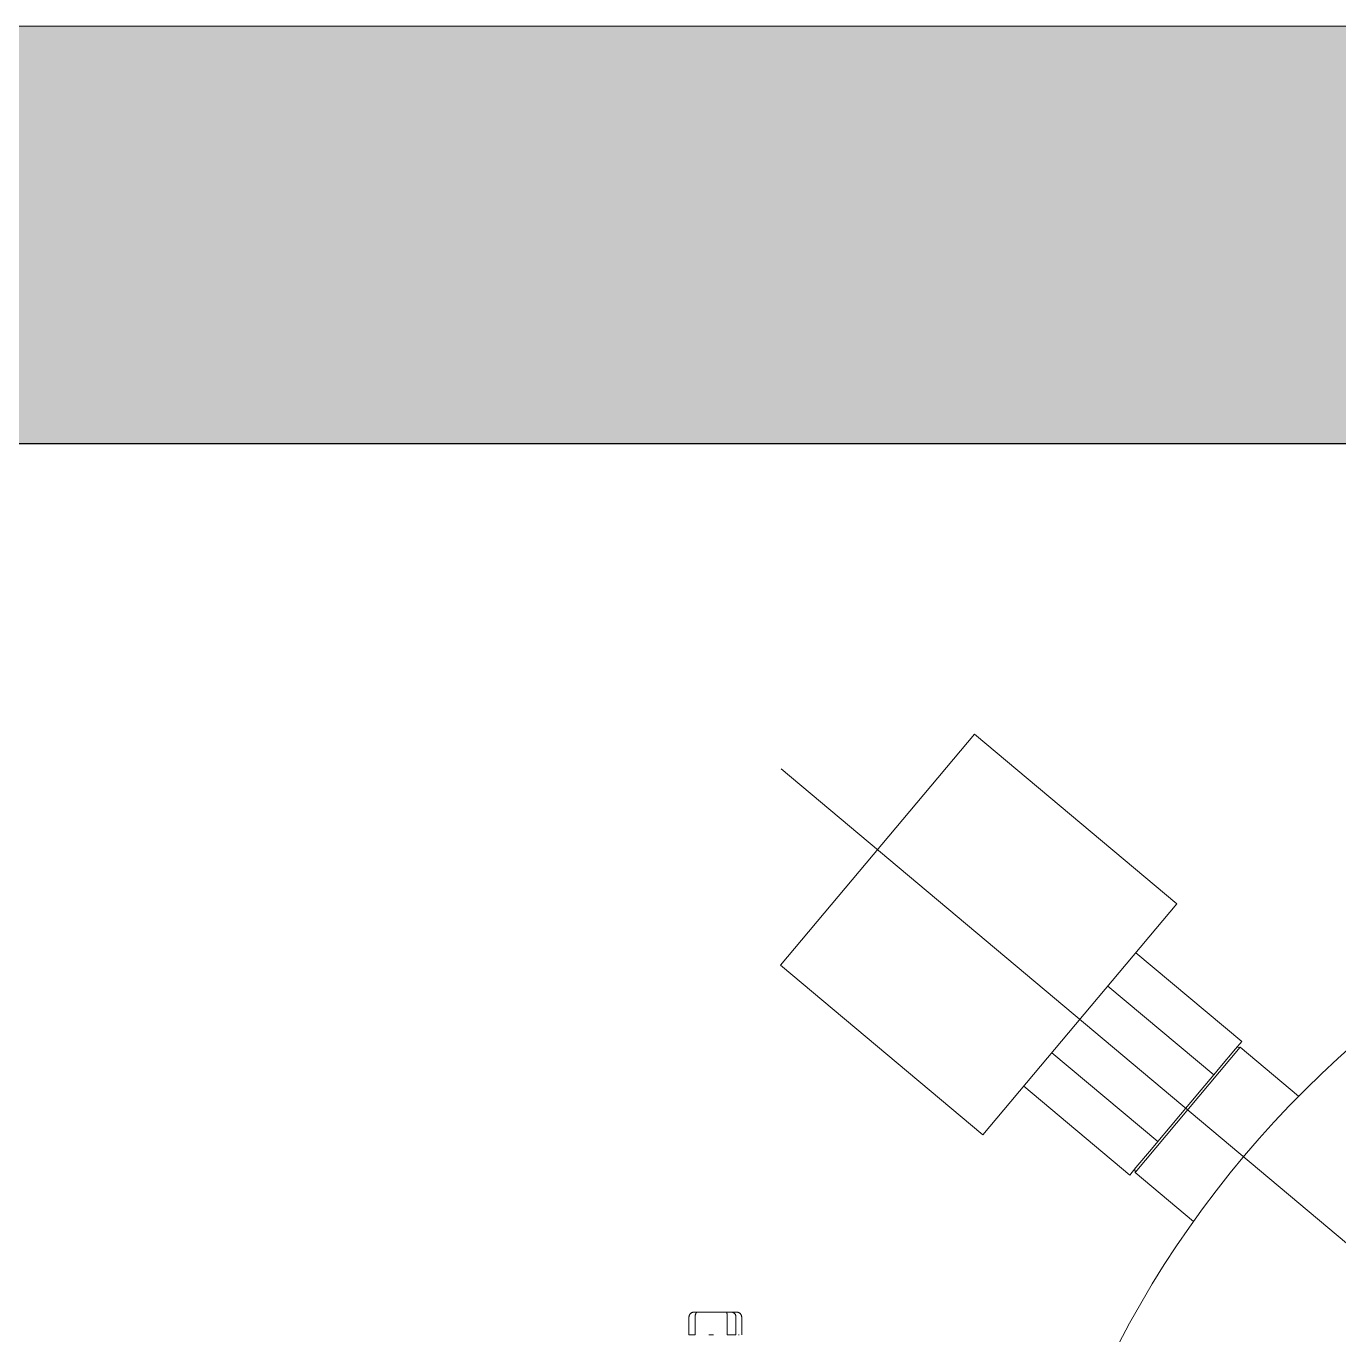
# Model space of a CAD drawing. Extents: x -965262 to 1142518, y -357520 to 71675.
# Drawn here: x -853222 to -852700, y -90699 to -90179 of the extents above; entities that cross this region are included whole.
import ezdxf

# ---------------------------------------------------------------- set-up
doc = ezdxf.new("R2010")
doc.units = 0
doc.header["$LTSCALE"] = 10
doc.layers.get('0').update_dxf_attribs({"linetype": 'CONTINUOUS', "lineweight": 30})
doc.layers.add('Оборудование', color=7, linetype='CONTINUOUS', lineweight=30)

msp = doc.modelspace()

# ---------------------------------------------------------------- hatches: boundary and pattern name
at = {"lineweight": 30, "true_color": 0xed450c}
h = msp.add_hatch(color=20, dxfattribs=at)
h.dxf.hatch_style = 1
h.paths.add_polyline_path([(-853716.15, -101638.88), (-854066.15, -101638.88), (-854066.15, -101738.88), (-853816.15, -101738.88), (-853816.15, -102238.88), (-853816.15, -102338.88), (-853716.15, -102338.88)], flags=17)
h.paths.add_polyline_path([(-853816.15, -102238.88), (-854066.15, -102238.88), (-854066.15, -102338.88), (-853816.15, -102338.88)], flags=16)
h.paths.add_polyline_path([(-854066.15, -90178.88), (-857076.15, -90178.88), (-857076.15, -92788.88), (-856976.15, -92788.88), (-856976.15, -90278.88), (-854066.15, -90278.88)])
h.paths.add_polyline_path([(-853716.15, -95638.88), (-854066.15, -95638.88), (-854066.15, -95738.88), (-853816.15, -95738.88), (-853816.15, -96238.88), (-854066.15, -96238.88), (-854066.15, -96338.88), (-853716.15, -96338.88)], flags=17)
h.paths.add_polyline_path([(-854066.15, -95638.88), (-854416.15, -95638.88), (-854416.15, -96338.88), (-854066.15, -96338.88), (-854066.15, -96238.88), (-854316.15, -96238.88), (-854316.15, -95738.88), (-854066.15, -95738.88)])
h.paths.add_polyline_path([(-851186.15, -102338.88), (-851186.15, -103998.88), (-851086.15, -103998.88), (-851086.15, -102238.88), (-851356.15, -102238.88), (-851356.15, -101738.88), (-851086.15, -101738.88), (-851086.15, -96238.88), (-851356.15, -96238.88), (-851356.15, -95738.88), (-851086.15, -95738.88), (-851086.15, -90178.88), (-854066.15, -90178.88), (-854066.15, -90278.88), (-851186.15, -90278.88), (-851186.15, -95638.88), (-851456.15, -95638.88), (-851456.15, -96338.88), (-851186.15, -96338.88), (-851186.15, -101638.88), (-851456.15, -101638.88), (-851456.15, -102338.88)])
h.paths.add_polyline_path([(-854192.11, -101638.88), (-854192.11, -101738.88), (-854066.15, -101738.88), (-854066.15, -101638.88)])
h.paths.add_polyline_path([(-854192.11, -102238.88), (-854192.11, -102338.88), (-854066.15, -102338.88), (-854066.15, -102238.88)])
at = {"lineweight": 30, "true_color": 0x1b8828}
h = msp.add_hatch(color=106, dxfattribs=at)
h.dxf.hatch_style = 1
h.paths.add_polyline_path([(-851459.79, -90277.67), (-853359.79, -90277.67), (-853359.79, -94944.84), (-851459.79, -94944.84)])
h.paths.add_polyline_path([(-851559.79, -94844.84), (-853259.79, -94844.84), (-853259.79, -90344.85), (-851559.79, -90344.85)], flags=16)

# ---------------------------------------------------------------- linework, layer by layer
at = {"lineweight": 15}
msp.add_line((-857076.15, -90178.88), (-851086.15, -90178.88), dxfattribs=at)
at = {"color": 6, "lineweight": 30, "elevation": -2902.58}
msp.add_lwpolyline([(-853259.79, -90344.85), (-851559.79, -90344.85), (-851559.79, -94844.84), (-853259.79, -94844.84)], close=True, dxfattribs=at)
at = {"layer": 'Оборудование', "color": 7, "lineweight": 0}
for p, q in [((-853259.79, -90344.85, -2902.58), (-851559.79, -90344.85, -2902.58)), ((-852844.67, -90460.45, -2902.58), (-852921.8, -90552.38, -2902.58)), ((-852844.67, -90460.45, -2902.58), (-852764.23, -90527.95, -2902.58)), ((-852841.37, -90619.87, -2902.58), (-852764.23, -90527.95, -2902.58)), ((-852780.53, -90547.37, -2902.58), (-852738.4, -90582.72, -2902.58)), ((-852921.8, -90552.38, -2902.58), (-852841.37, -90619.87, -2902.58)), ((-852791.67, -90560.64, -2902.58), (-852749.54, -90595.99, -2902.58)), ((-852740.88, -90585.68, -2902.58), (-852738.4, -90582.72, -2902.58)), ((-852813.93, -90587.18, -2902.58), (-852771.8, -90622.53, -2902.58)), ((-852739.01, -90585.01, -2902.58), (-852780.79, -90634.8, -2902.58)), ((-852747.06, -90593.04, -2902.58), (-852740.88, -90585.68, -2902.58)), ((-852740.42, -90585.13, -2902.58), (-852739.01, -90585.01, -2902.58)), ((-852739.01, -90585.01, -2902.58), (-852715.8, -90604.48, -2902.58)), ((-852749.54, -90595.99, -2902.58), (-852747.06, -90593.04, -2902.58)), ((-852754.5, -90601.9, -2902.58), (-852749.54, -90595.99, -2902.58)), ((-852825.07, -90600.44, -2902.58), (-852782.94, -90635.8, -2902.58)), ((-852766.84, -90616.62, -2902.58), (-852754.5, -90601.9, -2902.58)), ((-852771.8, -90622.53, -2902.58), (-852766.84, -90616.62, -2902.58)), ((-852774.28, -90625.48, -2902.58), (-852771.8, -90622.53, -2902.58)), ((-852780.46, -90632.84, -2902.58), (-852774.28, -90625.48, -2902.58)), ((-852782.94, -90635.8, -2902.58), (-852780.46, -90632.84, -2902.58)), ((-852780.92, -90633.39, -2902.58), (-852780.79, -90634.8, -2902.58)), ((-852780.79, -90634.8, -2902.58), (-852757.58, -90654.28, -2902.58)), ((-852958.28, -90692.34, -2902.58), (-852958.27, -90692.2, -2902.58)), ((-852958.28, -90692.34, -2902.58), (-852958.28, -90699.34, -2902.58)), ((-852958.27, -90692.2, -2902.58), (-852958.26, -90692.07, -2902.58)), ((-852958.26, -90692.07, -2902.58), (-852958.24, -90691.94, -2902.58)), ((-852958.24, -90691.94, -2902.58), (-852958.2, -90691.81, -2902.58)), ((-852958.2, -90691.81, -2902.58), (-852958.16, -90691.68, -2902.58)), ((-852958.16, -90691.68, -2902.58), (-852958.11, -90691.56, -2902.58)), ((-852958.11, -90691.56, -2902.58), (-852958.05, -90691.43, -2902.58)), ((-852958.05, -90691.43, -2902.58), (-852957.99, -90691.32, -2902.58)), ((-852957.99, -90691.32, -2902.58), (-852957.91, -90691.21, -2902.58)), ((-852957.91, -90691.21, -2902.58), (-852957.83, -90691.1, -2902.58)), ((-852957.83, -90691.1, -2902.58), (-852957.75, -90691, -2902.58)), ((-852957.75, -90691, -2902.58), (-852957.65, -90690.91, -2902.58)), ((-852957.65, -90690.91, -2902.58), (-852957.55, -90690.82, -2902.58)), ((-852957.55, -90690.82, -2902.58), (-852957.44, -90690.74, -2902.58)), ((-852957.44, -90690.74, -2902.58), (-852957.33, -90690.66, -2902.58)), ((-852957.33, -90690.66, -2902.58), (-852957.22, -90690.59, -2902.58)), ((-852957.22, -90690.59, -2902.58), (-852957.1, -90690.54, -2902.58)), ((-852957.1, -90690.54, -2902.58), (-852956.98, -90690.48, -2902.58)), ((-852956.98, -90690.48, -2902.58), (-852956.85, -90690.44, -2902.58)), ((-852956.85, -90690.44, -2902.58), (-852956.72, -90690.4, -2902.58)), ((-852956.72, -90690.4, -2902.58), (-852956.59, -90690.37, -2902.58)), ((-852956.59, -90690.37, -2902.58), (-852956.46, -90690.35, -2902.58)), ((-852956.46, -90690.35, -2902.58), (-852956.33, -90690.34, -2902.58)), ((-852956.33, -90690.34, -2902.58), (-852956.2, -90690.34, -2902.58)), ((-852954.84, -90690.34, -2902.58), (-852956.2, -90690.34, -2902.58)), ((-852955.83, -90692.07, -2902.58), (-852955.82, -90691.94, -2902.58)), ((-852955.83, -90692.2, -2902.58), (-852955.83, -90692.07, -2902.58)), ((-852955.83, -90692.34, -2902.58), (-852955.83, -90692.2, -2902.58)), ((-852955.83, -90692.34, -2902.58), (-852955.83, -90699.34, -2902.58)), ((-852955.82, -90691.94, -2902.58), (-852955.8, -90691.81, -2902.58)), ((-852955.8, -90691.81, -2902.58), (-852955.78, -90691.68, -2902.58)), ((-852955.78, -90691.68, -2902.58), (-852955.76, -90691.56, -2902.58)), ((-852955.76, -90691.56, -2902.58), (-852955.73, -90691.43, -2902.58)), ((-852955.73, -90691.43, -2902.58), (-852955.7, -90691.32, -2902.58)), ((-852955.7, -90691.32, -2902.58), (-852955.67, -90691.21, -2902.58)), ((-852955.67, -90691.21, -2902.58), (-852955.63, -90691.1, -2902.58)), ((-852955.63, -90691.1, -2902.58), (-852955.59, -90691, -2902.58)), ((-852955.59, -90691, -2902.58), (-852955.54, -90690.91, -2902.58)), ((-852955.54, -90690.91, -2902.58), (-852955.5, -90690.82, -2902.58)), ((-852955.5, -90690.82, -2902.58), (-852955.45, -90690.74, -2902.58)), ((-852955.45, -90690.74, -2902.58), (-852955.39, -90690.66, -2902.58)), ((-852955.39, -90690.66, -2902.58), (-852955.34, -90690.59, -2902.58)), ((-852955.34, -90690.59, -2902.58), (-852955.28, -90690.54, -2902.58)), ((-852955.28, -90690.54, -2902.58), (-852955.22, -90690.48, -2902.58)), ((-852955.22, -90690.48, -2902.58), (-852955.16, -90690.44, -2902.58)), ((-852955.16, -90690.44, -2902.58), (-852955.1, -90690.4, -2902.58)), ((-852955.1, -90690.4, -2902.58), (-852955.04, -90690.37, -2902.58)), ((-852955.04, -90690.37, -2902.58), (-852954.97, -90690.35, -2902.58)), ((-852954.97, -90690.35, -2902.58), (-852954.91, -90690.34, -2902.58)), ((-852954.91, -90690.34, -2902.58), (-852954.84, -90690.34, -2902.58)), ((-852954.84, -90690.34, -2902.58), (-852943.36, -90690.34, -2902.58)), ((-852941.43, -90690.34, -2902.58), (-852943.36, -90690.34, -2902.58)), ((-852943.34, -90690.34, -2902.58), (-852943.36, -90690.34, -2902.58)), ((-852943.32, -90690.35, -2902.58), (-852943.34, -90690.34, -2902.58)), ((-852943.3, -90690.37, -2902.58), (-852943.32, -90690.35, -2902.58)), ((-852943.28, -90690.4, -2902.58), (-852943.3, -90690.37, -2902.58)), ((-852943.26, -90690.44, -2902.58), (-852943.28, -90690.4, -2902.58)), ((-852943.25, -90690.48, -2902.58), (-852943.26, -90690.44, -2902.58)), ((-852943.23, -90690.54, -2902.58), (-852943.25, -90690.48, -2902.58)), ((-852943.21, -90690.59, -2902.58), (-852943.23, -90690.54, -2902.58)), ((-852943.2, -90690.66, -2902.58), (-852943.21, -90690.59, -2902.58)), ((-852943.18, -90690.74, -2902.58), (-852943.2, -90690.66, -2902.58)), ((-852943.17, -90690.82, -2902.58), (-852943.18, -90690.74, -2902.58)), ((-852943.15, -90690.91, -2902.58), (-852943.17, -90690.82, -2902.58)), ((-852943.14, -90691, -2902.58), (-852943.15, -90690.91, -2902.58)), ((-852943.13, -90691.1, -2902.58), (-852943.14, -90691, -2902.58)), ((-852943.12, -90691.21, -2902.58), (-852943.13, -90691.1, -2902.58)), ((-852943.11, -90691.32, -2902.58), (-852943.12, -90691.21, -2902.58)), ((-852943.1, -90691.43, -2902.58), (-852943.11, -90691.32, -2902.58)), ((-852943.09, -90691.56, -2902.58), (-852943.1, -90691.43, -2902.58)), ((-852943.09, -90691.68, -2902.58), (-852943.09, -90691.56, -2902.58)), ((-852943.08, -90691.81, -2902.58), (-852943.09, -90691.68, -2902.58)), ((-852943.08, -90691.94, -2902.58), (-852943.08, -90691.81, -2902.58)), ((-852943.08, -90692.07, -2902.58), (-852943.08, -90691.94, -2902.58)), ((-852943.07, -90692.2, -2902.58), (-852943.08, -90692.07, -2902.58)), ((-852943.07, -90692.34, -2902.58), (-852943.07, -90692.2, -2902.58)), ((-852943.07, -90692.34, -2902.58), (-852943.07, -90699.34, -2902.58)), ((-852941.43, -90690.34, -2902.58), (-852939.39, -90690.34, -2902.58)), ((-852941.31, -90690.34, -2902.58), (-852941.43, -90690.34, -2902.58)), ((-852941.19, -90690.35, -2902.58), (-852941.31, -90690.34, -2902.58)), ((-852941.08, -90690.37, -2902.58), (-852941.19, -90690.35, -2902.58)), ((-852940.96, -90690.4, -2902.58), (-852941.08, -90690.37, -2902.58)), ((-852940.85, -90690.44, -2902.58), (-852940.96, -90690.4, -2902.58)), ((-852940.73, -90690.48, -2902.58), (-852940.85, -90690.44, -2902.58)), ((-852940.63, -90690.54, -2902.58), (-852940.73, -90690.48, -2902.58)), ((-852940.52, -90690.59, -2902.58), (-852940.63, -90690.54, -2902.58)), ((-852940.42, -90690.66, -2902.58), (-852940.52, -90690.59, -2902.58)), ((-852940.32, -90690.74, -2902.58), (-852940.42, -90690.66, -2902.58)), ((-852940.22, -90690.82, -2902.58), (-852940.32, -90690.74, -2902.58)), ((-852940.13, -90690.91, -2902.58), (-852940.22, -90690.82, -2902.58)), ((-852940.05, -90691, -2902.58), (-852940.13, -90690.91, -2902.58)), ((-852939.97, -90691.1, -2902.58), (-852940.05, -90691, -2902.58)), ((-852939.9, -90691.21, -2902.58), (-852939.97, -90691.1, -2902.58)), ((-852939.83, -90691.32, -2902.58), (-852939.9, -90691.21, -2902.58)), ((-852939.77, -90691.43, -2902.58), (-852939.83, -90691.32, -2902.58)), ((-852939.72, -90691.56, -2902.58), (-852939.77, -90691.43, -2902.58)), ((-852939.68, -90691.68, -2902.58), (-852939.72, -90691.56, -2902.58)), ((-852939.64, -90691.81, -2902.58), (-852939.68, -90691.68, -2902.58)), ((-852939.61, -90691.94, -2902.58), (-852939.64, -90691.81, -2902.58)), ((-852939.59, -90692.07, -2902.58), (-852939.61, -90691.94, -2902.58)), ((-852939.58, -90692.2, -2902.58), (-852939.59, -90692.07, -2902.58)), ((-852939.57, -90692.34, -2902.58), (-852939.58, -90692.2, -2902.58)), ((-852939.57, -90692.34, -2902.58), (-852939.57, -90699.34, -2902.58)), ((-852939.39, -90690.34, -2902.58), (-852939.25, -90690.34, -2902.58)), ((-852939.25, -90690.34, -2902.58), (-852939.12, -90690.35, -2902.58)), ((-852939.12, -90690.35, -2902.58), (-852938.99, -90690.37, -2902.58)), ((-852938.99, -90690.37, -2902.58), (-852938.86, -90690.4, -2902.58)), ((-852938.86, -90690.4, -2902.58), (-852938.73, -90690.44, -2902.58)), ((-852938.73, -90690.44, -2902.58), (-852938.6, -90690.48, -2902.58)), ((-852938.6, -90690.48, -2902.58), (-852938.48, -90690.54, -2902.58)), ((-852938.48, -90690.54, -2902.58), (-852938.36, -90690.59, -2902.58)), ((-852938.36, -90690.59, -2902.58), (-852938.25, -90690.66, -2902.58)), ((-852938.25, -90690.66, -2902.58), (-852938.14, -90690.74, -2902.58)), ((-852938.14, -90690.74, -2902.58), (-852938.03, -90690.82, -2902.58)), ((-852938.03, -90690.82, -2902.58), (-852937.93, -90690.91, -2902.58)), ((-852937.93, -90690.91, -2902.58), (-852937.84, -90691, -2902.58)), ((-852937.84, -90691, -2902.58), (-852937.75, -90691.1, -2902.58)), ((-852937.75, -90691.1, -2902.58), (-852937.67, -90691.21, -2902.58)), ((-852937.67, -90691.21, -2902.58), (-852937.59, -90691.32, -2902.58)), ((-852937.59, -90691.32, -2902.58), (-852937.53, -90691.43, -2902.58)), ((-852937.53, -90691.43, -2902.58), (-852937.47, -90691.56, -2902.58)), ((-852937.47, -90691.56, -2902.58), (-852937.42, -90691.68, -2902.58)), ((-852937.42, -90691.68, -2902.58), (-852937.38, -90691.81, -2902.58)), ((-852937.38, -90691.81, -2902.58), (-852937.34, -90691.94, -2902.58)), ((-852937.34, -90691.94, -2902.58), (-852937.32, -90692.07, -2902.58)), ((-852937.32, -90692.07, -2902.58), (-852937.31, -90692.2, -2902.58)), ((-852937.31, -90692.2, -2902.58), (-852937.3, -90692.34, -2902.58)), ((-852937.3, -90692.34, -2902.58), (-852937.3, -90699.34, -2902.58)), ((-852955.83, -90699.34, -2902.58), (-852958.28, -90699.34, -2902.58)), ((-852948.53, -90699.34, -2902.58), (-852950.38, -90699.34, -2902.58)), ((-852943.07, -90699.34, -2902.58), (-852939.57, -90699.34, -2902.58)), ((-852938.39, -90699.34, -2902.58), (-852938.6, -90699.34, -2902.58)), ((-852938.27, -90699.34, -2902.58), (-852938.39, -90699.34, -2902.58))]:
    msp.add_line(p, q, dxfattribs=at)
at = {"layer": 'Оборудование', "color": 7, "linetype": 'Continuous', "lineweight": 0}
msp.add_line((-852921.54, -90474.28, -2902.58), (-852445.73, -90873.53, -2902.58), dxfattribs=at)
at = {"layer": 'Оборудование', "color": 7, "lineweight": 0}
msp.add_arc((-852426.29, -90889.84, -2902.58), 406.5, 285.6343, 254.3657, dxfattribs=at)

doc.saveas('drawing.dxf')
